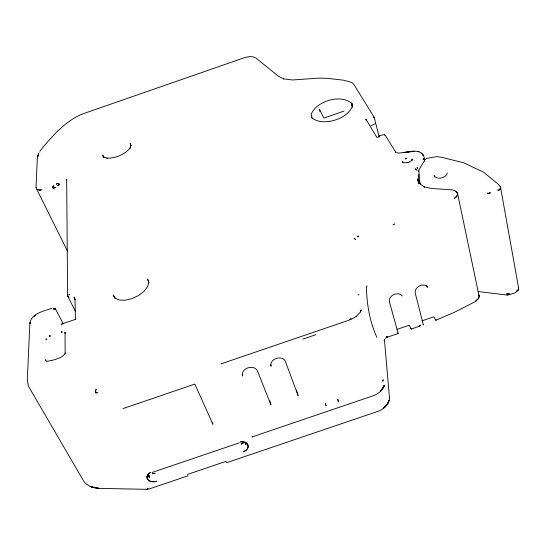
<?xml version="1.0" encoding="UTF-8"?>
<svg xmlns="http://www.w3.org/2000/svg" width="546" height="546" viewBox="0 0 546 546"><rect width="100%" height="100%" fill="white"/><g stroke="black" fill="none" stroke-linecap="round" stroke-linejoin="round"><path stroke-width="0.82" d="M67.909 296.56L68.844 297.215L67.909 296.56L67.663 295.079L67.909 296.56L75.641 311.609M478.808 295.024L479.04 296.806L478.276 298.874C471.212 304.402 480.514 298.287 479.054 295.898L457.644 193.878L456.913 192.335L455.2 191.196C459.282 192.417 457.384 197.502 454.156 198.491L457.289 195.618L457.644 193.878M187.483 474.433L225.914 461.39L226.413 462.394L227.184 462.51L378.003 411.322C383.893 409.241 389.687 404.026 389.435 397.358L384.445 339.919M148.805 475.784L148.833 475.102L148.724 476.344L148.949 474.952M29.873 323.116L27.3 380.091L28.372 386.056L82.419 478.965C85.244 485.264 92.41 488.124 98.928 488.37L147.243 489.339L147.939 488.841L147.604 489.243C145.311 489.086 150.689 488.226 146.894 489.12L147.243 489.339M36.016 187.005L37.36 157.473L38.752 152.962M423.259 324.276L423.334 324.918L415.24 293.025C414.073 286.862 423.949 281.948 427.695 287.298L426.494 285.101M398.13 333.517L397.863 333.101L398.13 333.517L387.223 337.23M418.605 171.478L418.837 170.509L419.546 180.398L420.345 184.098M447.276 172.993C446.355 178.153 436.595 180.316 434.077 175.512L434.445 177.17M29.893 322.829C31.921 313.165 43.933 311.159 51.617 308.347M252.423 436.425L251.897 436.991L373.171 395.782C378.146 393.925 382.889 390.335 384.486 385.073L383.756 386.848L380.644 390.984L384.343 385.401M435.851 320.263L435.783 319.622L435.851 320.263L454.675 312.175L475.812 301.331M411.281 329.04L411.186 328.405L411.254 329.047L419.444 326.255M221.649 363.349L221.055 363.854L349.57 319.976M418.857 169.97L424.938 159.848L426.214 158.517L436.807 156.6L441.967 157.357L463.847 162.879L483.524 172.147L498.184 184.214L499.856 186.097M418.905 174.549L418.352 176.488L418.994 183.251M384.186 340.67L384.404 339.66A1.897 1.406 -2.8 0 1 384.336 340.431L384.179 340.513M39.653 152.075L40.035 151.87M64.831 354.115C61.234 358.394 52.498 360.619 46.253 361.35M40.07 150.819C51.611 136.746 64.428 121.956 81.374 114.367L243.905 57.876C247.461 56.818 251.481 55.876 255.023 57.487M518.386 288.151L518.352 287.606M34.384 316.625L35.408 315.561M351.01 319.437L356.374 316.305M356.156 316.523L360.176 312.401M384.118 385.715L383.49 386.24M385.278 338.356L386.52 337.524M67.622 295.379L66.66 179.47L66.783 180.03M402.716 162.23L402.354 161.234L402.723 162.142L402.279 161.793L404.606 162.831L408.831 162.258L411.759 160.504L412.414 159.384L412.175 159.889L412.121 158.906L412.237 159.964L412.128 159.493M367.11 285.927L366.441 286.22C366.578 303.453 369.717 321.683 376.877 337.36M371.034 125.846L375.771 123.396L374.201 117.342L353.726 84.234L352.095 82.61L343.884 80.248L326.801 78.269L318.106 78.167L292.513 79.975L283.483 78.842L283.9 78.924L278.665 76.399L255.678 57.849M343.987 111.111L323.921 118.052L319.267 109.057L319.97 111.5M379.627 136.466L376.883 137.415L365.827 118.973L366.243 120.577M302.839 339.127L315.718 334.725M122.986 408.606L194.847 384.084L212.885 424.235L212.571 422.563M397.024 329.388L409.316 325.198L410.988 328.624M422.092 320.836L433.913 316.81L435.524 319.867M516.113 292.526L507.753 295.113M152.116 472.461L239.373 442.82M148.833 489.1L187.701 475.907L187.954 475.45M379.163 135.708L383.742 134.685M406.688 162.763L408.831 162.258M455.248 190.772L451.788 189.769L431.647 188.52L423.6 186.657L424.467 186.903A1.966 1.297 -66.2 0 1 424.645 187.087M424.652 161.159C424.447 146 407.91 152.511 398.71 153.092L396.724 152.627M478.146 291.537L507.439 295.086M424.03 186.725L424.474 187.012M419.035 151.645L417.84 151.297M61.937 324.331L61.016 324.304L75.778 319.239L75.409 319.703L75.02 299.194M424.092 186.712L418.932 183.169L419.389 183.517L417.431 178.897L418.611 183.333M395.557 151.89L395.877 152.457L385.551 135.695L384.466 134.821L385.551 135.695M421.164 152.996L423.321 155.351L422.959 154.893M352.491 107.275L351.406 103.194C340.608 93.741 316.038 101.215 311.159 114.387L312.087 118.482M402.293 295.952C398.184 290.882 388.206 295.406 389.414 301.856L398.02 332.889M374.303 117.622L373.628 116.878L374.201 117.342M311.24 117.09C321.307 127.471 348.614 119.192 352.491 105.637L351.801 103.058L352.723 106.252M55.788 309.582L54.989 308.702L53.556 308.729L54.006 308.476L55.583 309.254L63.35 323.908M103.31 156.49L102.723 155.48L104.347 157.466L103.917 157.214L107.316 158.21L106.907 158.183C115.629 158.313 124.638 154.654 130.235 147.864L129.962 148.191L131.101 145.195L130.985 145.686L130.187 143.352L130.678 144.403M114.326 297.236L113.193 294.97L115.295 298.273L114.762 298.027L119.089 299.979L124.72 300.28L131.722 298.682L138.466 295.563L144.13 291.257L147.543 286.759L148.881 282.2L148.73 282.76L147.618 279.02L148.587 281.347M36.432 188.67L67.52 251.153M65.07 332.937L65.158 353.235M103.03 155.903L103.692 157.391M75.123 299.508L74.87 298.676L75.055 299.501M478.835 295.29L479.054 295.898M338.008 400.061L337.721 399.249L338.493 401.481L338.172 400.539M325.785 404.75L326.112 405.692L325.348 403.453L325.628 404.272M500.627 187.824L500.457 187.258L500.627 188.261L499.808 189.578L497.979 190.588L497.85 189.981L499.29 189.967L499.658 188.984L500.218 189.155L500.627 187.824L518.673 288.329L518.598 289.755L516.25 291.134L516.318 291.598L517.99 290.629L518.557 287.954L518.673 288.329M296.389 389.946L298.109 395.652L285.401 361.391C282.159 354.511 269.123 358.736 271.082 366.277L270.625 364.632M65.295 354.061L65.186 352.934A2.095 1.618 -3.9 0 0 65.199 353.528M351.406 103.194L352.074 105.726M269.82 400.784L270.912 404.907L257.466 370.918C254.047 363.889 240.472 368.127 242.622 375.982L242.233 374.324M375.941 124.119L379.279 137.244M389.435 397.358L389.421 397.734M146.942 476.61C146.594 481.381 152.921 482.684 156.477 481.251C153.46 482.166 149.706 481.934 147.57 479.34L146.908 477.566L147.215 475.655L148.451 473.88L150.45 472.467L148.451 473.88L146.942 476.61M95.489 391.025L95.816 393.011L97.563 392.683L95.673 392.683L95.646 390.206L95.489 391.025M59.221 184.152L57.856 185.94L57.583 185.449L58.606 185.319L59.104 184.623L58.9 183.729L58.135 183.34L59.221 184.152M57.542 183.299L57.112 183.388L57.542 183.299M248.198 446.157C248.143 448.962 245.632 450.976 243.175 451.815L245.475 450.668L247.195 449.037L248.096 447.133C248.867 442.888 243.687 441.045 240.322 441.939L242.929 441.782L245.284 442.342L247.079 443.543L248.198 446.157M52.914 186.971L53.146 188.363L55.89 187.298L53.726 188.254L52.962 187.838L53.098 186.166L52.914 186.971M149.276 477.054L149.208 477.648L148.956 476.44L149.276 477.054M46.41 339.619L46.369 339.974L45.953 339.496L46.526 339.243L46.117 338.738L46.41 339.619M74.16 297.304L74.413 298.723L74.27 296.942L74.16 297.304M30.187 322.638L30.03 323.669L30.187 322.638M383.067 379.825L382.889 381.163L383.067 379.825M37.817 156.19L37.34 157.719L38.609 153.822L37.817 156.19M423.621 158.579L423.211 159.685L423.621 158.579M389.223 400.204L387.148 404.566L383.196 408.333L387.148 404.566L389.223 400.204M361.131 310.019L360.264 311.896L361.131 310.019M417.465 168.373L417.007 167.54A1.904 1.399 31.7 0 1 417.465 168.373M489.591 192.772L488.936 193.516L487.639 193.557L487.551 192.95L488.936 193.516L490.458 193.168L490.328 192.567L489.591 192.772M50.034 335.92L49.488 336.486L50.177 336.206L49.891 335.599L49.181 335.886L50.034 335.92M358.408 236.35L357.801 236.944L358.497 236.657L358.299 236.015L357.575 236.309L358.408 236.35M56.948 183.804L56.415 184.295A1.658 0.737 -24.4 0 0 56.948 183.804M61.882 331.524L61.452 332.337L62.142 332.139L61.172 331.729L61.882 331.524M405.917 158.306L405.18 158.927L406.859 158.347L405.917 158.306M507.821 293.823L507.207 294.301L506.606 293.809L509.241 293.523L509.309 293.987L507.821 293.823M387.182 336.841L386.561 337.298C387.517 337.291 387.271 336.179 386.472 336.875L387.182 336.841M243.414 442.806L241.209 444.069L243.414 442.806M53.754 308.797L53.262 309.029C52.116 308.319 56.675 309.411 55.091 308.893L53.754 308.797M53.958 185.913L53.392 186.111L53.958 185.913M350.901 318.646L349.467 319.492L350.901 318.646M420.577 325.457L419.417 325.866L420.577 325.457M394.335 224.024L393.175 224.761L394.335 224.024M41.516 189.68C40.541 191.236 35.224 188.274 37.845 189.715L40.206 190.042L41.516 189.68M96.71 389.687L95.782 389.858L96.71 389.687M155.078 473.327L152.464 473.696L155.078 473.327M415.52 169.007L415.178 169.083L416.154 169.246L416.905 170.304L416.646 169.765A1.925 1.59 -6.7 0 0 415.861 169.212L415.52 169.007M408.62 151.945L403.187 152.696L414.086 151.242L408.62 151.945M354.668 238.568L355.501 239.68A2.041 1.631 -2.8 0 0 354.961 238.909L354.668 238.568M98.751 488.295L91.011 486.786L98.751 488.295M69.369 294.56L68.898 294.239A1.938 1.024 -26.8 0 0 69.369 294.56M255.985 58.204L255.985 58.204M45.939 360.694L45.209 359.78A2.102 1.611 -2.7 0 1 45.925 360.456L45.939 360.694M500.511 187.476L500.143 186.602L500.511 187.476M246 444.778L245.482 443.659L246 444.778M358.695 294.233L358.702 294.84L358.695 294.233M36.145 187.496L36.166 187.92L36.145 187.496M65.186 333.176L64.919 332.289L65.186 333.176"/></g></svg>
